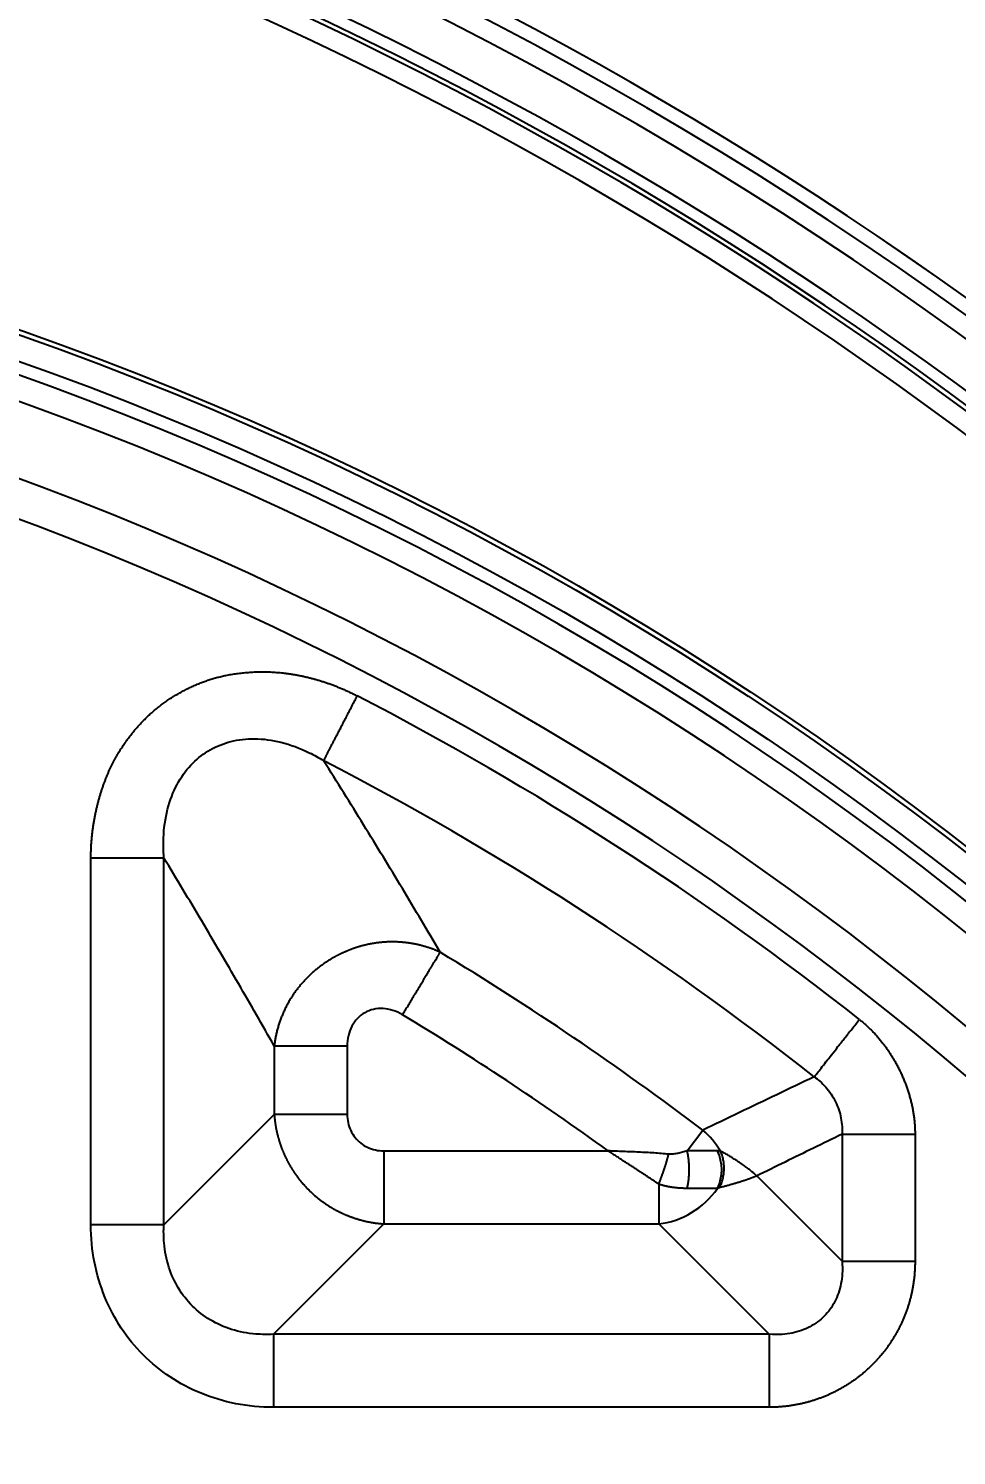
# Model space of a CAD drawing. Header units: millimetres. Extents: x -1286 to 291, y 5350 to 5880.
# Drawn here: x -1023.98 to -999.81, y 5741.79 to 5778.93 of the extents above; entities that cross this region are included whole.
import ezdxf

# ---------------------------------------------------------------- set-up
doc = ezdxf.new("R2010")
doc.units = ezdxf.units.MM
doc.layers.add('dim', color=82, linetype='Continuous', lineweight=9)
doc.layers.add('粗实线层', color=7, linetype='Continuous', lineweight=35)
doc.dimstyles.new('ISO-25', dxfattribs={"dimscale": 1.5, "dimtxt": 2.5, "dimasz": 2.5, "dimexe": 1.25, "dimexo": 0.625, "dimtad": 1, "dimtxsty": 'Standard', "dimcen": 2.5, "dimadec": 0, "dimazin": 0, "dimtfac": 1, "dimtmove": 0, "dimatfit": 3, "dimfxl": 0, "dimarcsym": 0})

# ---------------------------------------------------------------- blocks, each defined once
blk = doc.blocks.new('*D39')
at = {"layer": 'Defpoints', "color": 0, "lineweight": 18, "transparency": 16777216}
for p in [(-981.514, 5754.075), (-1136.803, 5623.235)]:
    blk.add_point(p, dxfattribs=at)
at = {"layer": 'dim', "color": 0, "lineweight": -2, "transparency": 16777216}
for p, q in [((-931.597, 5796.133), (-979.219, 5756.008)), ((-1136.803, 5623.235), (-981.514, 5754.075)), ((-1139.097, 5621.302), (-1141.391, 5619.369))]:
    blk.add_line(p, q, dxfattribs=at)
at = {"layer": 'dim', "color": 0, "lineweight": 18, "transparency": 16777216}
for points in [[(-979.542, 5756.391), (-978.897, 5755.626), (-981.514, 5754.075)], [(-1139.419, 5621.684), (-1138.775, 5620.92), (-1136.803, 5623.235)]]:
    blk.add_solid(points, dxfattribs=at)
at = {"layer": 'dim', "color": 0, "lineweight": 18, "transparency": 16777216, "insert": (-942.427, 5790.849), "char_height": 3.75, "attachment_point": 5, "rotation": 40.1161}
blk.add_mtext('∅203,06', dxfattribs=at)

msp = doc.modelspace()

# ---------------------------------------------------------------- linework, layer by layer
at = {"layer": '粗实线层', "lineweight": 25}
for p, q in [((-1022.352, 5747.8), (-1022.352, 5757.345)), ((-1020.451, 5747.801), (-1020.451, 5757.345)), ((-1017.578, 5752.45), (-1017.578, 5750.673)), ((-1015.678, 5752.45), (-1017.578, 5752.45)), ((-1015.678, 5752.45), (-1015.678, 5750.673)), ((-1017.578, 5750.673), (-1020.451, 5747.801)), ((-1006.825, 5749.723), (-1006.418, 5750.26)), ((-1002.792, 5750.156), (-1002.792, 5746.85)), ((-1000.892, 5750.156), (-1000.892, 5746.85)), ((-1014.728, 5749.723), (-1008.884, 5749.723)), ((-1006.036, 5749.723), (-1006.825, 5749.723)), ((-1005.012, 5749.07), (-1002.792, 5746.85)), ((-1007.566, 5748.855), (-1007.566, 5747.823)), ((-1006.036, 5748.746), (-1006.825, 5748.746)), ((-1014.728, 5747.823), (-1017.6, 5744.95)), ((-1014.728, 5747.823), (-1007.566, 5747.823)), ((-1007.566, 5747.823), (-1004.693, 5744.95)), ((-1004.693, 5744.95), (-1017.6, 5744.95)), ((-1004.693, 5743.049), (-1017.601, 5743.049))]:
    msp.add_line(p, q, dxfattribs=at)
for radius in [87.342, 87.216, 86.564]:
    msp.add_circle((-1053.128, 5688.655), radius, dxfattribs=at)
for centre, radius, start, end in [((-1059.158, 5688.655), 102.402, 14.30847, 151.42209), ((-1059.158, 5688.655), 102.401, 14.30847, 151.42209), ((-1059.158, 5688.655), 102.032, 6.18953, 168.43129), ((-1059.158, 5688.655), 101.531, 6.18953, 168.40811), ((-1059.158, 5688.655), 100.442, 20.91041, 168.28064), ((-1059.158, 5688.655), 100.141, 20.91041, 168.28065), ((-1059.158, 5688.655), 100.022, 21.11656, 168.26666), ((-1059.158, 5688.655), 99.521, 21.13618, 168.17064), ((-1053.128, 5688.655), 86.224, 0.08059, 89.91941), ((-1053.128, 5688.655), 85.581, 0.90297, 89.09703), ((-1053.128, 5688.655), 83.696, 2.22396, 87.77604), ((-1053.128, 5688.655), 82.706, 2.58039, 87.41961), ((-1053.128, 5688.655), 82.085, 51.77763, 62.65107), ((-1053.128, 5688.655), 80.184, 51.7776, 62.65108), ((-1053.128, 5688.655), 77.311, 52.8295, 58.95459), ((-1053.128, 5688.655), 75.411, 54.07664, 58.95453)]:
    msp.add_arc(centre, radius, start, end, dxfattribs=at)
for centre, major_axis, ratio, start_param, end_param in [((-1007.566, 5748.746), (0.894, -1.8), 0.933392, 1.648193, 2.004935), ((-1006.801, 5749.234), (0, -1.005), 0.870881, 1.062958, 2.078629), ((-1007.566, 5749.723), (-1.421, -1.421), 0.89907, 0.838495, 1.766271)]:
    msp.add_ellipse(centre, major_axis=major_axis, ratio=ratio, start_param=start_param, end_param=end_param, dxfattribs=at)
for points, degree, knots in [([(-1022.352, 5757.345), (-1022.352, 5757.697), (-1022.306, 5758.055), (-1022.262, 5758.4), (-1022.177, 5758.738), (-1022.094, 5759.067), (-1021.976, 5759.372), (-1021.861, 5759.672), (-1021.717, 5759.933), (-1021.433, 5760.449), (-1021.043, 5760.861), (-1020.654, 5761.271), (-1020.17, 5761.566), (-1019.677, 5761.865), (-1019.165, 5762.016), (-1018.632, 5762.173), (-1018.006, 5762.19), (-1017.365, 5762.206), (-1016.712, 5762.05), (-1016.05, 5761.892), (-1015.418, 5761.565)], 2, [0, 0, 0, 0.0625, 0.0625, 0.125, 0.125, 0.1875, 0.1875, 0.25, 0.25, 0.375, 0.375, 0.5, 0.5, 0.625, 0.625, 0.75, 0.75, 0.875, 0.875, 1, 1, 1]), ([(-1020.451, 5757.345), (-1020.467, 5757.549), (-1020.473, 5758.015), (-1020.361, 5758.697), (-1020.098, 5759.332), (-1019.724, 5759.828), (-1019.257, 5760.185), (-1018.708, 5760.404), (-1018.078, 5760.476), (-1017.38, 5760.381), (-1016.774, 5760.154), (-1016.414, 5759.953), (-1016.291, 5759.877)], 3, [0, 0, 0, 0, 0.090882, 0.208497, 0.315827, 0.415203, 0.509908, 0.605348, 0.706254, 0.815598, 0.935636, 1, 1, 1, 1]), ([(-1013.257, 5754.892), (-1013.581, 5755.445), (-1014.238, 5756.55), (-1015.248, 5758.21), (-1015.94, 5759.321), (-1016.291, 5759.877)], 3, [0, 0, 0, 0, 0.333331, 0.666666, 1, 1, 1, 1]), ([(-1020.451, 5757.345), (-1020.485, 5757.345), (-1020.526, 5757.345), (-1020.623, 5757.345), (-1020.679, 5757.345), (-1020.803, 5757.345), (-1020.872, 5757.345), (-1021.02, 5757.345), (-1021.1, 5757.345), (-1021.269, 5757.345), (-1021.358, 5757.345), (-1021.544, 5757.345), (-1021.64, 5757.345), (-1021.838, 5757.345), (-1021.939, 5757.345), (-1022.144, 5757.345), (-1022.248, 5757.345), (-1022.352, 5757.345)], 3, [0, 0, 0, 0, 0.125, 0.125, 0.25, 0.25, 0.375, 0.375, 0.5, 0.5, 0.625, 0.625, 0.75, 0.75, 0.875, 0.875, 1, 1, 1, 1]), ([(-1013.257, 5754.892), (-1013.265, 5754.896), (-1013.281, 5754.903), (-1013.305, 5754.914), (-1013.329, 5754.924), (-1013.353, 5754.934), (-1013.378, 5754.944), (-1013.402, 5754.954), (-1013.426, 5754.964), (-1013.45, 5754.973), (-1013.475, 5754.982), (-1013.499, 5754.991), (-1013.524, 5754.999), (-1013.548, 5755.008), (-1013.573, 5755.016), (-1013.597, 5755.024), (-1013.622, 5755.031), (-1013.647, 5755.039), (-1013.672, 5755.046), (-1013.696, 5755.053), (-1013.721, 5755.06), (-1013.746, 5755.066), (-1013.771, 5755.073), (-1013.796, 5755.079), (-1013.821, 5755.085), (-1013.846, 5755.09), (-1013.871, 5755.096), (-1013.896, 5755.101), (-1013.921, 5755.106), (-1013.946, 5755.111), (-1013.971, 5755.115), (-1013.996, 5755.12), (-1014.021, 5755.124), (-1014.046, 5755.128), (-1014.071, 5755.131), (-1014.096, 5755.135), (-1014.121, 5755.138), (-1014.146, 5755.141), (-1014.171, 5755.144), (-1014.196, 5755.147), (-1014.221, 5755.149), (-1014.246, 5755.151), (-1014.271, 5755.153), (-1014.296, 5755.155), (-1014.321, 5755.157), (-1014.345, 5755.158), (-1014.37, 5755.159), (-1014.395, 5755.16), (-1014.42, 5755.161), (-1014.445, 5755.162), (-1014.47, 5755.162), (-1014.494, 5755.162), (-1014.519, 5755.162), (-1014.544, 5755.162), (-1014.568, 5755.161), (-1014.593, 5755.161), (-1014.618, 5755.16), (-1014.642, 5755.159), (-1014.667, 5755.158), (-1014.691, 5755.156), (-1014.715, 5755.155), (-1014.74, 5755.153), (-1014.764, 5755.151), (-1014.788, 5755.148), (-1014.812, 5755.146), (-1014.837, 5755.144), (-1014.861, 5755.141), (-1014.885, 5755.138), (-1014.908, 5755.135), (-1014.932, 5755.131), (-1014.956, 5755.128), (-1014.98, 5755.124), (-1015.003, 5755.12), (-1015.027, 5755.116), (-1015.05, 5755.112), (-1015.074, 5755.108), (-1015.097, 5755.103), (-1015.12, 5755.099), (-1015.144, 5755.094), (-1015.167, 5755.089), (-1015.19, 5755.083), (-1015.213, 5755.078), (-1015.236, 5755.072), (-1015.258, 5755.067), (-1015.281, 5755.061), (-1015.304, 5755.055), (-1015.326, 5755.048), (-1015.348, 5755.042), (-1015.371, 5755.036), (-1015.393, 5755.029), (-1015.415, 5755.022), (-1015.437, 5755.015), (-1015.459, 5755.008), (-1015.481, 5755.001), (-1015.503, 5754.993), (-1015.524, 5754.986), (-1015.546, 5754.978), (-1015.567, 5754.97), (-1015.588, 5754.962), (-1015.61, 5754.954), (-1015.631, 5754.946), (-1015.652, 5754.937), (-1015.673, 5754.929), (-1015.693, 5754.92), (-1015.714, 5754.911), (-1015.735, 5754.902), (-1015.755, 5754.894), (-1015.775, 5754.884), (-1015.796, 5754.875), (-1015.816, 5754.866), (-1015.836, 5754.856), (-1015.856, 5754.847), (-1015.875, 5754.837), (-1015.895, 5754.827), (-1015.914, 5754.817), (-1015.934, 5754.807), (-1015.953, 5754.797), (-1015.972, 5754.787), (-1015.991, 5754.777), (-1016.01, 5754.766), (-1016.036, 5754.752), (-1016.068, 5754.734), (-1016.106, 5754.711), (-1016.144, 5754.687), (-1016.183, 5754.663), (-1016.221, 5754.638), (-1016.258, 5754.613), (-1016.296, 5754.587), (-1016.334, 5754.56), (-1016.371, 5754.533), (-1016.408, 5754.505), (-1016.445, 5754.476), (-1016.481, 5754.447), (-1016.518, 5754.416), (-1016.554, 5754.386), (-1016.589, 5754.354), (-1016.625, 5754.322), (-1016.66, 5754.289), (-1016.694, 5754.256), (-1016.728, 5754.222), (-1016.762, 5754.187), (-1016.795, 5754.151), (-1016.828, 5754.115), (-1016.86, 5754.078), (-1016.892, 5754.041), (-1016.924, 5754.003), (-1016.955, 5753.964), (-1016.985, 5753.925), (-1017.015, 5753.885), (-1017.044, 5753.844), (-1017.073, 5753.803), (-1017.101, 5753.761), (-1017.128, 5753.719), (-1017.155, 5753.676), (-1017.181, 5753.632), (-1017.207, 5753.588), (-1017.232, 5753.544), (-1017.256, 5753.499), (-1017.279, 5753.453), (-1017.302, 5753.407), (-1017.324, 5753.36), (-1017.345, 5753.313), (-1017.365, 5753.265), (-1017.385, 5753.217), (-1017.404, 5753.169), (-1017.422, 5753.12), (-1017.439, 5753.07), (-1017.456, 5753.021), (-1017.472, 5752.97), (-1017.486, 5752.92), (-1017.5, 5752.869), (-1017.513, 5752.818), (-1017.525, 5752.766), (-1017.536, 5752.714), (-1017.547, 5752.662), (-1017.556, 5752.609), (-1017.564, 5752.556), (-1017.572, 5752.503), (-1017.576, 5752.468), (-1017.578, 5752.45)], 3, [0, 0, 0, 0, 0.004693, 0.009378, 0.014054, 0.018723, 0.023383, 0.028035, 0.032678, 0.037314, 0.041941, 0.04656, 0.05117, 0.055773, 0.060367, 0.064953, 0.069531, 0.074101, 0.078663, 0.083217, 0.087763, 0.092301, 0.096831, 0.101353, 0.105867, 0.110373, 0.11487, 0.119359, 0.123839, 0.128312, 0.132775, 0.13723, 0.141677, 0.146115, 0.150545, 0.154967, 0.159379, 0.163784, 0.16818, 0.172568, 0.176947, 0.181318, 0.185681, 0.190036, 0.194382, 0.198721, 0.203052, 0.207375, 0.21169, 0.215998, 0.220298, 0.224591, 0.228876, 0.233154, 0.237424, 0.241686, 0.245941, 0.250187, 0.254425, 0.258655, 0.262876, 0.267088, 0.271292, 0.275488, 0.279674, 0.283852, 0.288021, 0.292181, 0.296333, 0.300475, 0.304608, 0.308733, 0.312848, 0.316955, 0.321052, 0.325141, 0.329221, 0.333292, 0.337354, 0.341408, 0.345453, 0.349489, 0.353517, 0.357536, 0.361547, 0.36555, 0.369544, 0.373529, 0.377506, 0.381473, 0.385432, 0.389381, 0.393322, 0.397253, 0.401175, 0.405087, 0.40899, 0.412883, 0.416767, 0.420641, 0.424506, 0.428361, 0.432206, 0.436041, 0.439866, 0.443682, 0.447488, 0.451284, 0.45507, 0.458846, 0.462612, 0.466369, 0.470116, 0.473852, 0.477579, 0.481297, 0.485004, 0.488702, 0.49239, 0.496069, 0.499738, 0.507304, 0.51491, 0.522558, 0.530247, 0.537977, 0.545749, 0.553561, 0.561413, 0.569306, 0.577239, 0.585212, 0.593223, 0.601273, 0.60936, 0.617484, 0.625645, 0.633841, 0.642073, 0.650342, 0.658647, 0.66699, 0.675371, 0.683789, 0.692245, 0.700737, 0.709267, 0.717833, 0.726435, 0.735071, 0.743741, 0.752444, 0.761178, 0.769943, 0.778739, 0.787568, 0.79643, 0.805325, 0.814255, 0.823219, 0.832218, 0.841252, 0.850322, 0.859426, 0.868564, 0.877737, 0.886943, 0.896182, 0.905454, 0.914758, 0.924095, 0.933465, 0.942869, 0.952307, 0.961779, 0.971284, 0.980823, 0.990395, 1, 1, 1, 1]), ([(-1003.517, 5751.649), (-1003.496, 5751.676), (-1003.47, 5751.708), (-1003.41, 5751.785), (-1003.376, 5751.828), (-1003.299, 5751.926), (-1003.257, 5751.98), (-1003.165, 5752.096), (-1003.116, 5752.159), (-1003.011, 5752.292), (-1002.956, 5752.362), (-1002.841, 5752.508), (-1002.781, 5752.583), (-1002.659, 5752.739), (-1002.596, 5752.818), (-1002.469, 5752.979), (-1002.405, 5753.061), (-1002.341, 5753.142)], 3, [0, 0, 0, 0, 0.125, 0.125, 0.25, 0.25, 0.375, 0.375, 0.5, 0.5, 0.625, 0.625, 0.75, 0.75, 0.875, 0.875, 1, 1, 1, 1]), ([(-1002.341, 5753.142), (-1002.014, 5752.885), (-1001.742, 5752.539), (-1001.477, 5752.201), (-1001.286, 5751.805), (-1001.095, 5751.411), (-1000.994, 5750.994), (-1000.892, 5750.569), (-1000.892, 5750.156)], 2, [0, 0, 0, 0.25, 0.25, 0.5, 0.5, 0.75, 0.75, 1, 1, 1]), ([(-1003.517, 5751.649), (-1003.467, 5751.614), (-1003.3, 5751.483), (-1003.058, 5751.209), (-1002.859, 5750.803), (-1002.79, 5750.44), (-1002.789, 5750.223), (-1002.792, 5750.156)], 3, [0, 0, 0, 0, 0.10466, 0.363033, 0.629869, 0.885213, 1, 1, 1, 1]), ([(-1017.578, 5750.673), (-1017.578, 5750.665), (-1017.576, 5750.647), (-1017.574, 5750.62), (-1017.572, 5750.593), (-1017.569, 5750.566), (-1017.566, 5750.54), (-1017.563, 5750.513), (-1017.56, 5750.486), (-1017.556, 5750.46), (-1017.552, 5750.433), (-1017.548, 5750.406), (-1017.544, 5750.38), (-1017.539, 5750.353), (-1017.535, 5750.326), (-1017.53, 5750.3), (-1017.524, 5750.273), (-1017.519, 5750.247), (-1017.513, 5750.22), (-1017.507, 5750.194), (-1017.501, 5750.167), (-1017.495, 5750.141), (-1017.488, 5750.115), (-1017.481, 5750.089), (-1017.474, 5750.062), (-1017.466, 5750.036), (-1017.459, 5750.01), (-1017.451, 5749.984), (-1017.443, 5749.958), (-1017.435, 5749.932), (-1017.426, 5749.906), (-1017.417, 5749.881), (-1017.408, 5749.855), (-1017.399, 5749.829), (-1017.39, 5749.804), (-1017.38, 5749.778), (-1017.37, 5749.753), (-1017.36, 5749.727), (-1017.349, 5749.702), (-1017.339, 5749.677), (-1017.328, 5749.652), (-1017.317, 5749.627), (-1017.306, 5749.602), (-1017.294, 5749.577), (-1017.282, 5749.552), (-1017.27, 5749.528), (-1017.258, 5749.503), (-1017.246, 5749.479), (-1017.233, 5749.454), (-1017.22, 5749.43), (-1017.207, 5749.406), (-1017.194, 5749.382), (-1017.18, 5749.358), (-1017.166, 5749.334), (-1017.152, 5749.31), (-1017.138, 5749.287), (-1017.124, 5749.263), (-1017.109, 5749.24), (-1017.094, 5749.217), (-1017.079, 5749.194), (-1017.064, 5749.171), (-1017.049, 5749.148), (-1017.033, 5749.125), (-1017.017, 5749.103), (-1017.001, 5749.08), (-1016.985, 5749.058), (-1016.968, 5749.036), (-1016.951, 5749.014), (-1016.935, 5748.992), (-1016.917, 5748.97), (-1016.9, 5748.949), (-1016.883, 5748.928), (-1016.865, 5748.906), (-1016.847, 5748.885), (-1016.829, 5748.864), (-1016.811, 5748.844), (-1016.792, 5748.823), (-1016.774, 5748.803), (-1016.755, 5748.783), (-1016.736, 5748.762), (-1016.717, 5748.743), (-1016.697, 5748.723), (-1016.678, 5748.703), (-1016.658, 5748.684), (-1016.638, 5748.665), (-1016.618, 5748.646), (-1016.598, 5748.627), (-1016.577, 5748.608), (-1016.557, 5748.59), (-1016.536, 5748.572), (-1016.515, 5748.554), (-1016.494, 5748.536), (-1016.473, 5748.518), (-1016.452, 5748.5), (-1016.43, 5748.483), (-1016.408, 5748.466), (-1016.387, 5748.449), (-1016.365, 5748.433), (-1016.343, 5748.416), (-1016.32, 5748.4), (-1016.298, 5748.384), (-1016.275, 5748.368), (-1016.253, 5748.352), (-1016.23, 5748.337), (-1016.207, 5748.321), (-1016.184, 5748.306), (-1016.161, 5748.292), (-1016.137, 5748.277), (-1016.114, 5748.263), (-1016.09, 5748.248), (-1016.067, 5748.234), (-1016.043, 5748.221), (-1016.019, 5748.207), (-1015.995, 5748.194), (-1015.971, 5748.181), (-1015.946, 5748.168), (-1015.922, 5748.155), (-1015.898, 5748.143), (-1015.873, 5748.131), (-1015.848, 5748.119), (-1015.824, 5748.107), (-1015.799, 5748.095), (-1015.774, 5748.084), (-1015.749, 5748.073), (-1015.724, 5748.062), (-1015.699, 5748.051), (-1015.673, 5748.041), (-1015.648, 5748.031), (-1015.623, 5748.021), (-1015.597, 5748.011), (-1015.571, 5748.002), (-1015.546, 5747.993), (-1015.52, 5747.984), (-1015.494, 5747.975), (-1015.468, 5747.966), (-1015.443, 5747.958), (-1015.417, 5747.95), (-1015.391, 5747.942), (-1015.364, 5747.934), (-1015.338, 5747.927), (-1015.312, 5747.92), (-1015.286, 5747.913), (-1015.26, 5747.906), (-1015.233, 5747.9), (-1015.207, 5747.894), (-1015.18, 5747.888), (-1015.154, 5747.882), (-1015.128, 5747.877), (-1015.101, 5747.871), (-1015.074, 5747.866), (-1015.048, 5747.862), (-1015.021, 5747.857), (-1014.995, 5747.853), (-1014.968, 5747.849), (-1014.941, 5747.845), (-1014.915, 5747.841), (-1014.888, 5747.838), (-1014.861, 5747.835), (-1014.834, 5747.832), (-1014.808, 5747.829), (-1014.781, 5747.827), (-1014.754, 5747.825), (-1014.736, 5747.823), (-1014.728, 5747.823)], 3, [0, 0, 0, 0, 0.006177, 0.012354, 0.018532, 0.024711, 0.030891, 0.037071, 0.043252, 0.049434, 0.055616, 0.061799, 0.067982, 0.074166, 0.080351, 0.086537, 0.092724, 0.098912, 0.105101, 0.11129, 0.117481, 0.123672, 0.129864, 0.136058, 0.142251, 0.148446, 0.154641, 0.160838, 0.167034, 0.173232, 0.179431, 0.18563, 0.19183, 0.198031, 0.204233, 0.210436, 0.21664, 0.222845, 0.229051, 0.235259, 0.241468, 0.247678, 0.25389, 0.260103, 0.266319, 0.272535, 0.278754, 0.284973, 0.291194, 0.297416, 0.30364, 0.309864, 0.31609, 0.322316, 0.328543, 0.334772, 0.341001, 0.347231, 0.353461, 0.359693, 0.365925, 0.372158, 0.378391, 0.384625, 0.39086, 0.397095, 0.403332, 0.409568, 0.415806, 0.422044, 0.428283, 0.434523, 0.440763, 0.447004, 0.453245, 0.459486, 0.465728, 0.47197, 0.478212, 0.484455, 0.490697, 0.49694, 0.503183, 0.509425, 0.515668, 0.52191, 0.528152, 0.534393, 0.540634, 0.546875, 0.553116, 0.559355, 0.565595, 0.571833, 0.578071, 0.584309, 0.590546, 0.596782, 0.603018, 0.609253, 0.615487, 0.621721, 0.627954, 0.634187, 0.640418, 0.64665, 0.65288, 0.659109, 0.665338, 0.671565, 0.677791, 0.684017, 0.690241, 0.696464, 0.702686, 0.708906, 0.715125, 0.721342, 0.727558, 0.733772, 0.739985, 0.746196, 0.752405, 0.758614, 0.764821, 0.771027, 0.777231, 0.783435, 0.789638, 0.79584, 0.802041, 0.808241, 0.81444, 0.820639, 0.826837, 0.833033, 0.839229, 0.845424, 0.851618, 0.857812, 0.864004, 0.870196, 0.876386, 0.882575, 0.888763, 0.894951, 0.901137, 0.907322, 0.913506, 0.91969, 0.925872, 0.932054, 0.938235, 0.944415, 0.950595, 0.956774, 0.962951, 0.969128, 0.975305, 0.98148, 0.987654, 0.993828, 1, 1, 1, 1]), ([(-1014.728, 5749.723), (-1014.728, 5749.619), (-1014.728, 5749.516), (-1014.728, 5749.311), (-1014.728, 5749.209), (-1014.728, 5749.012), (-1014.728, 5748.915), (-1014.728, 5748.73), (-1014.728, 5748.64), (-1014.728, 5748.472), (-1014.728, 5748.392), (-1014.728, 5748.243), (-1014.728, 5748.175), (-1014.728, 5748.051), (-1014.728, 5747.995), (-1014.728, 5747.898), (-1014.728, 5747.857), (-1014.728, 5747.823)], 3, [0, 0, 0, 0, 0.125, 0.125, 0.25, 0.25, 0.375, 0.375, 0.5, 0.5, 0.625, 0.625, 0.75, 0.75, 0.875, 0.875, 1, 1, 1, 1]), ([(-1007.305, 5749.636), (-1007.433, 5749.649), (-1007.563, 5749.659), (-1007.824, 5749.676), (-1007.956, 5749.683), (-1008.22, 5749.695), (-1008.353, 5749.7), (-1008.619, 5749.711), (-1008.752, 5749.716), (-1008.884, 5749.723)], 3, [0, 0, 0, 0, 0.25, 0.25, 0.5, 0.5, 0.75, 0.75, 1, 1, 1, 1]), ([(-1007.566, 5748.855), (-1007.575, 5748.861), (-1007.593, 5748.874), (-1007.62, 5748.892), (-1007.648, 5748.91), (-1007.677, 5748.93), (-1007.706, 5748.949), (-1007.736, 5748.969), (-1007.767, 5748.989), (-1007.798, 5749.01), (-1007.83, 5749.031), (-1007.863, 5749.053), (-1007.896, 5749.075), (-1007.93, 5749.097), (-1007.964, 5749.12), (-1007.999, 5749.143), (-1008.035, 5749.166), (-1008.072, 5749.19), (-1008.109, 5749.215), (-1008.146, 5749.24), (-1008.185, 5749.265), (-1008.224, 5749.291), (-1008.263, 5749.317), (-1008.303, 5749.343), (-1008.344, 5749.37), (-1008.386, 5749.397), (-1008.428, 5749.425), (-1008.471, 5749.453), (-1008.514, 5749.482), (-1008.558, 5749.511), (-1008.603, 5749.54), (-1008.648, 5749.57), (-1008.694, 5749.6), (-1008.741, 5749.63), (-1008.788, 5749.661), (-1008.836, 5749.692), (-1008.868, 5749.713), (-1008.884, 5749.723)], 3, [0, 0, 0, 0, 0.020892, 0.042234, 0.064027, 0.086271, 0.108965, 0.13211, 0.155707, 0.179755, 0.204254, 0.229205, 0.254608, 0.280462, 0.306769, 0.333527, 0.360737, 0.3884, 0.416515, 0.445082, 0.474102, 0.503574, 0.533499, 0.563876, 0.594706, 0.625989, 0.657725, 0.689914, 0.722555, 0.75565, 0.789197, 0.823198, 0.857652, 0.892559, 0.927919, 0.963733, 1, 1, 1, 1]), ([(-1006.825, 5749.723), (-1006.864, 5749.71), (-1006.904, 5749.697), (-1006.984, 5749.674), (-1007.025, 5749.664), (-1007.106, 5749.648), (-1007.147, 5749.642), (-1007.227, 5749.635), (-1007.267, 5749.634), (-1007.305, 5749.636)], 3, [0, 0, 0, 0, 0.25, 0.25, 0.5, 0.5, 0.75, 0.75, 1, 1, 1, 1]), ([(-1005.96, 5749.717), (-1005.963, 5749.718), (-1005.969, 5749.719), (-1005.978, 5749.72), (-1005.987, 5749.721), (-1005.997, 5749.722), (-1006.006, 5749.722), (-1006.016, 5749.723), (-1006.026, 5749.723), (-1006.033, 5749.723), (-1006.036, 5749.723)], 3, [0, 0, 0, 0, 0.12396, 0.248247, 0.372846, 0.497738, 0.622905, 0.748336, 0.874033, 1, 1, 1, 1]), ([(-1005.984, 5748.764), (-1005.966, 5748.799), (-1005.95, 5748.835), (-1005.921, 5748.911), (-1005.909, 5748.951), (-1005.888, 5749.031), (-1005.88, 5749.073), (-1005.868, 5749.156), (-1005.865, 5749.199), (-1005.862, 5749.283), (-1005.864, 5749.325), (-1005.871, 5749.409), (-1005.877, 5749.45), (-1005.894, 5749.531), (-1005.904, 5749.57), (-1005.929, 5749.646), (-1005.944, 5749.682), (-1005.96, 5749.717)], 3, [0, 0, 0, 0, 0.125, 0.125, 0.25, 0.25, 0.375, 0.375, 0.5, 0.5, 0.625, 0.625, 0.75, 0.75, 0.875, 0.875, 1, 1, 1, 1]), ([(-1005.012, 5749.07), (-1005.016, 5749.074), (-1005.027, 5749.083), (-1005.043, 5749.098), (-1005.063, 5749.115), (-1005.085, 5749.135), (-1005.111, 5749.156), (-1005.14, 5749.18), (-1005.172, 5749.207), (-1005.207, 5749.235), (-1005.246, 5749.266), (-1005.29, 5749.299), (-1005.337, 5749.334), (-1005.389, 5749.371), (-1005.441, 5749.406), (-1005.489, 5749.439), (-1005.534, 5749.468), (-1005.579, 5749.497), (-1005.623, 5749.524), (-1005.667, 5749.551), (-1005.71, 5749.577), (-1005.753, 5749.603), (-1005.796, 5749.627), (-1005.838, 5749.651), (-1005.879, 5749.674), (-1005.919, 5749.696), (-1005.946, 5749.71), (-1005.96, 5749.717)], 3, [0, 0, 0, 0, 0.019805, 0.042984, 0.069539, 0.099473, 0.132791, 0.169495, 0.209588, 0.253073, 0.29995, 0.35022, 0.403881, 0.460926, 0.521348, 0.567741, 0.612961, 0.657005, 0.699868, 0.741548, 0.78204, 0.821344, 0.859457, 0.89638, 0.932111, 0.966651, 1, 1, 1, 1]), ([(-1005.012, 5749.07), (-1005.017, 5749.067), (-1005.029, 5749.062), (-1005.046, 5749.055), (-1005.063, 5749.049), (-1005.08, 5749.042), (-1005.097, 5749.035), (-1005.114, 5749.028), (-1005.131, 5749.022), (-1005.147, 5749.016), (-1005.164, 5749.009), (-1005.18, 5749.003), (-1005.197, 5748.997), (-1005.213, 5748.991), (-1005.229, 5748.986), (-1005.245, 5748.98), (-1005.261, 5748.974), (-1005.276, 5748.969), (-1005.292, 5748.964), (-1005.307, 5748.958), (-1005.322, 5748.953), (-1005.336, 5748.948), (-1005.351, 5748.944), (-1005.365, 5748.939), (-1005.379, 5748.934), (-1005.393, 5748.93), (-1005.406, 5748.926), (-1005.42, 5748.921), (-1005.433, 5748.917), (-1005.445, 5748.913), (-1005.468, 5748.906), (-1005.502, 5748.895), (-1005.547, 5748.882), (-1005.591, 5748.869), (-1005.636, 5748.856), (-1005.68, 5748.843), (-1005.724, 5748.831), (-1005.768, 5748.819), (-1005.812, 5748.807), (-1005.855, 5748.796), (-1005.898, 5748.785), (-1005.941, 5748.774), (-1005.97, 5748.767), (-1005.984, 5748.764)], 3, [0, 0, 0, 0, 0.023206, 0.046039, 0.068499, 0.090585, 0.112298, 0.133638, 0.154604, 0.175196, 0.195416, 0.215262, 0.234734, 0.253833, 0.272559, 0.290911, 0.30889, 0.326496, 0.343728, 0.360587, 0.377073, 0.393185, 0.408924, 0.42429, 0.439282, 0.453901, 0.468146, 0.482018, 0.495517, 0.508643, 0.521395, 0.566525, 0.610699, 0.653919, 0.696184, 0.737495, 0.777853, 0.817257, 0.855709, 0.893208, 0.929756, 0.965353, 1, 1, 1, 1]), ([(-1006.825, 5748.746), (-1006.831, 5748.746), (-1006.844, 5748.746), (-1006.863, 5748.746), (-1006.883, 5748.746), (-1006.902, 5748.747), (-1006.921, 5748.747), (-1006.94, 5748.748), (-1006.96, 5748.749), (-1006.979, 5748.75), (-1006.998, 5748.751), (-1007.017, 5748.752), (-1007.036, 5748.753), (-1007.055, 5748.755), (-1007.075, 5748.756), (-1007.094, 5748.758), (-1007.112, 5748.76), (-1007.131, 5748.762), (-1007.15, 5748.764), (-1007.169, 5748.766), (-1007.188, 5748.769), (-1007.206, 5748.771), (-1007.225, 5748.774), (-1007.244, 5748.777), (-1007.262, 5748.78), (-1007.281, 5748.783), (-1007.299, 5748.787), (-1007.317, 5748.79), (-1007.335, 5748.794), (-1007.354, 5748.798), (-1007.372, 5748.802), (-1007.39, 5748.806), (-1007.408, 5748.81), (-1007.425, 5748.814), (-1007.443, 5748.819), (-1007.461, 5748.824), (-1007.479, 5748.829), (-1007.496, 5748.834), (-1007.514, 5748.839), (-1007.531, 5748.844), (-1007.548, 5748.85), (-1007.56, 5748.854), (-1007.566, 5748.855)], 3, [0, 0, 0, 0, 0.027024, 0.053937, 0.080738, 0.107427, 0.134004, 0.160469, 0.186822, 0.213063, 0.239193, 0.265211, 0.291118, 0.316915, 0.342602, 0.368179, 0.393648, 0.419009, 0.444263, 0.469412, 0.494457, 0.519398, 0.544239, 0.568979, 0.593622, 0.618168, 0.64262, 0.666981, 0.691252, 0.715436, 0.739535, 0.763554, 0.787494, 0.811358, 0.835151, 0.858875, 0.882534, 0.906133, 0.929674, 0.953163, 0.976603, 1, 1, 1, 1]), ([(-1017.6, 5744.95), (-1017.754, 5744.941), (-1018.126, 5744.944), (-1018.69, 5745.051), (-1019.252, 5745.302), (-1019.723, 5745.667), (-1020.091, 5746.135), (-1020.345, 5746.695), (-1020.457, 5747.263), (-1020.461, 5747.641), (-1020.451, 5747.801)], 3, [0, 0, 0, 0, 0.097096, 0.235697, 0.368425, 0.498314, 0.628163, 0.760781, 0.899214, 1, 1, 1, 1]), ([(-1000.892, 5746.85), (-1000.892, 5746.46), (-1000.969, 5746.082), (-1001.043, 5745.713), (-1001.189, 5745.367), (-1001.332, 5745.028), (-1001.538, 5744.721), (-1001.742, 5744.419), (-1002.259, 5743.901), (-1002.562, 5743.696), (-1002.867, 5743.49), (-1003.208, 5743.347), (-1003.553, 5743.202), (-1003.923, 5743.126), (-1004.301, 5743.049), (-1004.693, 5743.049)], 2, [0, 0, 0, 0.125, 0.125, 0.25, 0.25, 0.375, 0.375, 0.5, 0.625, 0.625, 0.75, 0.75, 0.875, 0.875, 1, 1, 1]), ([(-1002.792, 5746.85), (-1002.783, 5746.74), (-1002.778, 5746.454), (-1002.862, 5746.018), (-1003.084, 5745.586), (-1003.416, 5745.251), (-1003.845, 5745.024), (-1004.285, 5744.936), (-1004.577, 5744.94), (-1004.693, 5744.95)], 3, [0, 0, 0, 0, 0.101226, 0.264798, 0.420724, 0.574235, 0.729996, 0.893276, 1, 1, 1, 1]), ([(-1002.792, 5746.85), (-1002.759, 5746.85), (-1002.717, 5746.85), (-1002.62, 5746.85), (-1002.564, 5746.85), (-1002.44, 5746.85), (-1002.372, 5746.85), (-1002.223, 5746.85), (-1002.144, 5746.85), (-1001.975, 5746.85), (-1001.885, 5746.85), (-1001.7, 5746.85), (-1001.603, 5746.85), (-1001.406, 5746.85), (-1001.304, 5746.85), (-1001.099, 5746.85), (-1000.996, 5746.85), (-1000.892, 5746.85)], 3, [0, 0, 0, 0, 0.125, 0.125, 0.25, 0.25, 0.375, 0.375, 0.5, 0.5, 0.625, 0.625, 0.75, 0.75, 0.875, 0.875, 1, 1, 1, 1]), ([(-1017.601, 5744.95), (-1017.601, 5744.916), (-1017.601, 5744.875), (-1017.601, 5744.777), (-1017.601, 5744.722), (-1017.601, 5744.598), (-1017.601, 5744.529), (-1017.601, 5744.381), (-1017.601, 5744.301), (-1017.601, 5744.132), (-1017.601, 5744.043), (-1017.601, 5743.857), (-1017.601, 5743.761), (-1017.601, 5743.563), (-1017.601, 5743.462), (-1017.601, 5743.257), (-1017.601, 5743.153), (-1017.601, 5743.049)], 3, [0, 0, 0, 0, 0.125, 0.125, 0.25, 0.25, 0.375, 0.375, 0.5, 0.5, 0.625, 0.625, 0.75, 0.75, 0.875, 0.875, 1, 1, 1, 1]), ([(-1004.693, 5744.95), (-1004.693, 5744.918), (-1004.693, 5744.879), (-1004.693, 5744.785), (-1004.693, 5744.731), (-1004.693, 5744.607), (-1004.693, 5744.538), (-1004.693, 5744.386), (-1004.693, 5744.304), (-1004.693, 5744.129), (-1004.693, 5744.037), (-1004.693, 5743.846), (-1004.693, 5743.747), (-1004.693, 5743.548), (-1004.693, 5743.447), (-1004.693, 5743.246), (-1004.693, 5743.146), (-1004.693, 5743.049)], 3, [0, 0, 0, 0, 0.125, 0.125, 0.25, 0.25, 0.375, 0.375, 0.5, 0.5, 0.625, 0.625, 0.75, 0.75, 0.875, 0.875, 1, 1, 1, 1])]:
    msp.add_open_spline(points, degree=degree, knots=knots, dxfattribs=at)
for points, weights in [([(-1016.291, 5759.877), (-1016.158, 5760.134), (-1015.826, 5760.776), (-1015.418, 5761.565)], [1.1024615712, 0.965843362733, 0.96584614299, 1.10246991197]), ([(-1014.237, 5753.264), (-1013.779, 5754.025), (-1013.406, 5754.645), (-1013.257, 5754.892)], [1.10246136299, 0.965844898116, 0.965846212349, 1.10246530569]), ([(-1015.678, 5750.673), (-1016.566, 5750.673), (-1017.289, 5750.673), (-1017.578, 5750.673)], [1.10246344043, 0.965844453474, 0.965845519864, 1.1024666396]), ([(-1002.792, 5750.156), (-1002.503, 5750.156), (-1001.78, 5750.156), (-1000.892, 5750.156)], [1.10246707886, 0.965843236021, 0.965844307056, 1.10247029196]), ([(-1006.825, 5748.746), (-1006.752, 5749.057), (-1006.752, 5749.412), (-1006.825, 5749.723)], [1.06734703194, 0.97755052783, 0.977550989356, 1.06734841652]), ([(-1007.566, 5748.855), (-1007.465, 5749.102), (-1007.372, 5749.378), (-1007.305, 5749.636)], [1.04585022912, 0.984715418526, 0.984716590317, 1.04585374449]), ([(-1020.451, 5747.8), (-1020.74, 5747.8), (-1021.464, 5747.8), (-1022.352, 5747.8)], [1.10246547664, 0.965842832662, 0.965844841149, 1.1024715021])]:
    msp.add_rational_spline(points, weights, degree=3, dxfattribs=at)
for points in [[(-1017.578, 5752.45), (-1017.884, 5752.992), (-1018.505, 5754.076), (-1019.462, 5755.706), (-1020.118, 5756.798), (-1020.451, 5757.345)], [(-1014.237, 5753.264), (-1014.32, 5753.314), (-1014.487, 5753.389), (-1014.747, 5753.438), (-1014.997, 5753.416), (-1015.224, 5753.329), (-1015.417, 5753.179), (-1015.564, 5752.976), (-1015.656, 5752.728), (-1015.678, 5752.546), (-1015.678, 5752.45)], [(-1003.517, 5751.649), (-1003.844, 5751.494), (-1004.496, 5751.185), (-1005.462, 5750.722), (-1006.1, 5750.414), (-1006.418, 5750.26)], [(-1015.678, 5750.673), (-1015.678, 5750.599), (-1015.662, 5750.454), (-1015.593, 5750.249), (-1015.481, 5750.069), (-1015.332, 5749.92), (-1015.152, 5749.808), (-1014.947, 5749.739), (-1014.802, 5749.723), (-1014.728, 5749.723)], [(-1002.792, 5750.156), (-1003.042, 5750.035), (-1003.539, 5749.793), (-1004.279, 5749.431), (-1004.768, 5749.19), (-1005.012, 5749.07)], [(-1005.984, 5748.764), (-1005.992, 5748.762), (-1006.009, 5748.756), (-1006.027, 5748.75), (-1006.036, 5748.746)], [(-1017.601, 5743.049), (-1017.936, 5743.049), (-1018.583, 5743.112), (-1019.501, 5743.387), (-1020.31, 5743.817), (-1021.011, 5744.391), (-1021.584, 5745.091), (-1022.014, 5745.9), (-1022.289, 5746.819), (-1022.352, 5747.465), (-1022.352, 5747.8)]]:
    msp.add_open_spline(points, degree=3, dxfattribs=at)

# ---------------------------------------------------------------- dimensions: what is measured, and where the dimension line sits
at = {"layer": 'dim', "lineweight": 18}
dim = msp.add_diameter_dim_2p(p1=(-1136.803, 5623.235), p2=(-981.514, 5754.075), dimstyle='ISO-25', override={"dimasz": 2, "dimexe": 0.49975, "dimexo": 0.49975, "dimgap": 0.49975}, dxfattribs=at)
dim.commit()
dim.dimension.update_dxf_attribs({"geometry": '*D39', "text_midpoint": (-940.534, 5788.603), "dimtype": 163})

doc.saveas('drawing.dxf')
